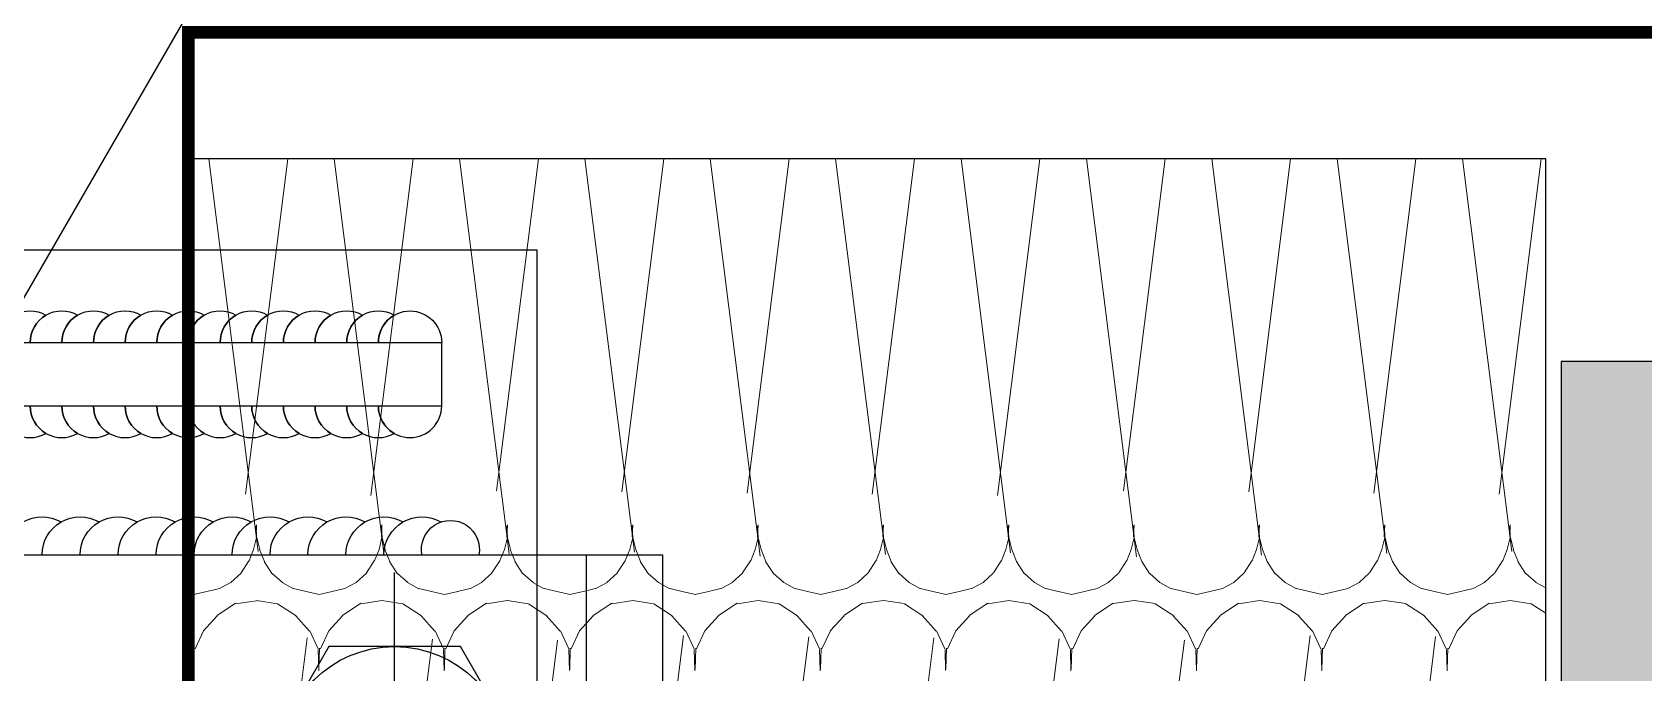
# Model space of a CAD drawing. Header units: millimetres. Extents: x 19684 to 58158, y -7929 to 13062.
# Drawn here: x 54702.6 to 54957.1, y -6611.2 to -6510.1 of the extents above; entities that cross this region are included whole.
import ezdxf

# ---------------------------------------------------------------- set-up
doc = ezdxf.new("R2010")
doc.units = ezdxf.units.MM
doc.linetypes.add('ACAD_ISO04W100', pattern=[30, 24, -3, 0, -3])
doc.linetypes.add('DASHED', pattern=[0.75, 0.5, -0.25])
for name, color, linetype in [('3', 3, 'Continuous'), ('Alum', 4, 'Continuous'), ('DIM', 8, 'Continuous'), ('F-axis', 1, 'ACAD_ISO04W100'), ('F-Bolt', 32, 'Continuous'), ('F-dashed line', 8, 'DASHED'), ('F-steel', 3, 'Continuous'), ('F_CONC', 7, 'Continuous'), ('F_MISC', 8, 'Continuous'), ('INSUL', 173, 'Continuous')]:
    doc.layers.add(name, color=color, linetype=linetype)
pattern_1 = [(171.78891, (53.30000799999998, 199.0476189999999), (-673.201724156126, 100.0000024861342), [3.334188999999999, -696.8453999999997]), (146.908661, (56.22287299999998, 197.1428569999999), (-158.400404383208, 100.0000013838884), [3.488732999999999, -729.1451199999998]), (132.32733, (58.39144999999998, 194.761905), (-178.2004572863524, 199.9999991336095), [3.220505999999999, -673.0857999999997]), (114.796992, (59.71145299999998, 191.9047619999999), (-39.60010136608866, 99.99999941106624), [3.147327999999999, -327.32212]), (91.62022409999996, (59.80573899999999, 188.571429), (-19.80005000361191, 599.9999997105076), [3.334667, -696.9452999999999]), (82.82482490000001, (50.09428599999998, 111.428571), (138.6003494418545, 1099.99999703413), [77.75173799999997, -16250.113]), (97.17517500000001, (69.70576499999997, 111.428571), (-138.600352482837, 1099.999996651516), [77.75173799999997, -16250.113]), (88.37977579999999, (59.99431099999998, 188.571429), (19.80004305400807, 599.9999999021458), [3.334667, -696.9452999999999]), (65.203007, (60.08859699999998, 191.9047619999999), (39.60010129581893, 99.99999955872293), [3.147327999999999, -327.32212]), (47.67266910000001, (61.40860099999998, 194.761905), (178.2004567313951, 199.9999997012696), [3.220505999999999, -673.0857999999998]), (33.09133830000001, (63.57717799999998, 197.1428569999999), (158.4004028750618, 100.0000036376688), [3.488732999999999, -729.1451199999998]), (8.211089519999998, (66.50004199999998, 199.0476189999999), (673.2017245654225, 99.99999981557863), [3.334188999999999, -696.8453999999997]), (87.16616460000002, (49.99999999999999, 109.52381), (19.80004178584671, 300.0000003017781), [1.907093999999999, -398.5826499999998]), (103.901385, (50.47142999999998, 107.619048), (-79.2002026466053, 299.999999628344), [1.962234, -410.1069899999999]), (111.603615, (51.22571699999999, 105.714286), (-19.80005052895802, 99.99999996627344), [2.048674999999999, -105.5067399999999]), (122.761347, (52.45143499999999, 103.809524), (-59.40015357165493, 99.99999895630114), [2.265060999999999, -473.3977299999999]), (138.290552, (54.05429599999999, 102.380952), (-118.8003028617563, 100.0000020556397), [2.147087, -448.74108]), (152.003514, (55.84572899999998, 101.428571), (-178.2004575064848, 99.99999862560195), [2.028856999999999, -424.03119]), (166.477202, (57.82573399999998, 100.952381), (-396.0010138359245, 100.0000032088846), [2.036461999999999, -425.6205499999999]), (167.070755, (59.90002499999999, 100.47619), (-415.8010658158153, 99.99999981188664), [2.128248, -444.8038799999999]), (12.9292444, (59.90002499999999, 100.47619), (415.8010659680222, 99.99999935621646), [2.128248, -444.8038799999999]), (13.5227975, (61.97431599999998, 100.952381), (396.0010147085891, 99.99999975312379), [2.036461999999999, -425.6205499999998]), (27.9964853, (63.95432099999999, 101.428571), (198.0005052749504, 100.0000036439554), [2.028856999999999, -424.03119]), (41.709447, (65.74575499999997, 102.380952), (118.8003019456718, 100.0000029682972), [2.147086999999999, -448.7410799999997]), (57.23865219999999, (67.34861599999998, 103.809524), (198.0005044485323, 300.0000016678518), [2.265060999999999, -473.3977299999999]), (68.396384, (68.57433299999998, 105.714286), (19.80005041478078, 100.0000003570638), [2.048674999999999, -105.50674]), (76.098615, (69.32862099999998, 107.619048), (19.80005075413857, 99.99999951570955), [1.962233999999999, -410.1069899999998]), (92.83383529999998, (69.80005099999998, 109.52381), (-19.80005025124201, 299.9999998913793), [1.907094, -398.5826499999999])]

# ---------------------------------------------------------------- blocks, each defined once
blk = doc.blocks.new('*U67')
at = {"layer": 'INSUL', "lineweight": 0}
h = blk.add_hatch(dxfattribs=at)
h.set_pattern_fill('岩棉', color=256, scale=99.99999999999997, style=0, pattern_type=2)
h.set_pattern_definition(pattern_1)
h.paths.add_polyline_path([(0, 0), (538.8183638943754, 0), (538.8183638943754, 99.99999999999997), (0, 99.99999999999997)])
at = {"layer": 'INSUL'}
blk.add_lwpolyline([(0, 0), (538.8183638943754, 0), (538.8183638943754, 99.99999999999997), (0, 99.99999999999997)], close=True, dxfattribs=at)
blk = doc.blocks.new('*U54')
at = {"layer": 'INSUL', "lineweight": 0}
h = blk.add_hatch(dxfattribs=at)
h.set_pattern_fill('岩棉', color=256, scale=99.99999999999997, style=0, pattern_type=2)
h.set_pattern_definition(pattern_1)
h.paths.add_polyline_path([(0, 0), (214.6384339713603, 0), (214.6384339713603, 99.99999999999997), (0, 99.99999999999997)])
at = {"layer": 'INSUL'}
blk.add_lwpolyline([(0, 0), (214.6384339713603, 0), (214.6384339713603, 99.99999999999997), (0, 99.99999999999997)], close=True, dxfattribs=at)
blk = doc.blocks.new('A$C55E55A5F')
at = {"layer": 'Alum', "color": 8}
for p, q in [((0, -29.68691716849571), (0, 29.68691716850299)), ((-29.68691716849571, 0), (29.68691716849571, 0))]:
    blk.add_line(p, q, dxfattribs=at)
at = {"layer": 'F-Bolt', "ltscale": 250}
blk.add_lwpolyline([(20.78460969083244, 0), (10.39230484541622, 18), (-10.39230484541622, 18), (-20.78460969083244, 0), (-10.39230484541622, -18), (10.39230484541622, -18)], close=True, dxfattribs=at)
for radius in [18, 12]:
    blk.add_circle((0, 0), radius, dxfattribs=at)
blk = doc.blocks.new('A$C66E13F4D')
at = {"layer": '3', "color": 8, "linetype": 'Continuous', "elevation": -3.218665893416762e-09}
for points in [[(-175.6604358922414, 84.45895546491738, -0.5773502691896255), (-171.4428979511213, 92.02284161655189, 0.2679491924311226), (-171.3681610687854, 87.0234002079269, -0.5773502691896255), (-167.1506231276871, 94.58728635959051, 0.2679491924311226), (-167.0758862453513, 89.58784495096552, -0.5773502691896255), (-162.8583483042312, 97.15173110260002, 0.2679491924311226), (-162.7836114219099, 92.1522896939714, -0.5773502691896255), (-158.5660734807752, 99.71617584560954, 0.2679491924311226), (-158.4913365984467, 94.71673443699183, -0.5773502691896255), (-154.2737986573411, 102.2806205886518, 0.2679491924311226), (-154.1990617750125, 97.28117918003045, -0.5773502691896255), (-149.9815238338997, 104.8450653316686, 0.2679491924311226), (-149.9067869515857, 99.84562392304724, -0.5773502691896255), (-145.689249010451, 107.4095100746708, 0.2679491924311226), (-145.6145121281224, 102.4100686660495, -0.5773502691896255), (-141.3969741870096, 109.973954817724, 0.2679491924311226), (-141.322237304681, 104.9745134090881, -0.5773502691896255), (-137.1046993635609, 112.5383995607372, 0.2679491924311226), (-137.0299624812251, 107.5389581521122, -0.5773502691896255), (-132.812424540105, 115.102844303743, 0.2679491924311226), (-132.7376876577764, 110.103402895129, -0.5773502691896255), (-128.5201497166709, 117.6672890467889, 0.2679491924311226), (-128.4454128343423, 112.6678476381676, -0.5773502691896255), (-124.2278748932149, 120.2317337897985, 0.2679491924311226), (-124.153138010879, 115.2322923811698, -0.9999999999999999), (-115.5685883640035, 120.3611818672289, -0.9999999999999999)], [(-170.5315464062151, 75.87440581801638, 0.5773502691896255), (-161.87225987696, 76.00385389538496, -0.2679491924311226), (-166.2392715827518, 78.43885056103318, 0.5773502691896255), (-157.5799850535259, 78.56829863843086, -0.2679491924311226), (-161.9469967593177, 81.00329530406452, 0.5773502691896255), (-153.2877102300845, 81.13274338145129, -0.2679491924311226), (-157.6547219358399, 83.56774004709223, 0.5773502691896255), (-148.9954354066358, 83.69718812446808, -0.2679491924311226), (-153.3624471124058, 86.13218479009447, 0.5773502691896255), (-144.7031605831799, 86.26163286751034, -0.2679491924311226), (-149.0701722889789, 88.696629533144, 0.5773502691896255), (-140.4108857597384, 88.82607761050531, -0.2679491924311226), (-144.7778974655303, 91.26107427616444, 0.5773502691896255), (-136.118610936297, 91.39052235352938, -0.2679491924311226), (-140.4856226420889, 93.8255190191594, 0.5773502691896255), (-131.8263361128484, 93.95496709656072, -0.2679491924311226), (-136.1933478186547, 96.3899637622053, 0.5773502691896255), (-127.5340612893924, 96.51941183957024, -0.2679491924311226), (-131.9010729951988, 98.95440850521118, 0.5773502691896255), (-123.241786465951, 99.08385658258703, -0.2679491924311226), (-127.6087981717355, 101.5188532482098, 0.5773502691896255), (-118.9495116425023, 101.6483013256366, -0.2679491924311226), (-123.3165233483087, 104.0832979912593, 0.5773502691896255), (-114.6572368190682, 104.2127460686461, -0.2679491924311226), (-119.0242485248455, 106.6477427342834, 0.9999999999999999), (-110.4396988779627, 111.7766322203424, 0.9999999999999999)]]:
    blk.add_lwpolyline(points, format="xyb", dxfattribs=at)
at = {"layer": '3', "color": 8, "linetype": 'Continuous', "extrusion": (0, 0, -0.9999999999999999)}
for centre, major_axis, ratio, start_param, end_param in [((-97.62797469466022, 93.04039641124473, 1.210589791941325e-08), (-4.443662155199908, 1.119761872213867), 1, 5.307661540435508, 8.82950540071856), ((-101.0468471769636, 89.98895233508301, 1.210589791941325e-08), (1.466112439927514, 5.818119482576373), 0.9999999999987459, 3.926990816987868, 6.021385919385414), ((-106.1975769650962, 86.91161864345122, 1.210589791941325e-08), (1.466112439927514, 5.818119482576373), 0.9999999999987459, 3.926990816987868, 6.021385919385414), ((-111.3483067532288, 83.8342849518267, 1.210589791941325e-08), (1.466112439927514, 5.818119482576373), 0.9999999999987459, 3.926990816987868, 6.021385919385414), ((-116.499036541376, 80.75695126019491, 1.210589791941325e-08), (1.466112439927514, 5.818119482576373), 0.9999999999987459, 3.926990816987868, 6.021385919385414), ((-121.6497663295013, 77.6796175685704, 1.210589791941325e-08), (1.466112439927514, 5.818119482576373), 0.9999999999987459, 3.926990816987868, 6.021385919385414), ((-126.8004961176339, 74.60228387694588, 1.210589791941325e-08), (1.466112439927514, 5.818119482576373), 0.9999999999987459, 3.926990816987868, 6.021385919385414), ((-131.9512259057883, 71.52495018531408, 1.210589791941325e-08), (1.466112439927514, 5.818119482576373), 0.9999999999987459, 3.926990816987868, 6.021385919385414), ((-137.1019556939136, 68.44761649368229, 1.210589791941325e-08), (1.466112439927514, 5.818119482576373), 0.9999999999987459, 3.926990816987868, 6.021385919385414), ((-142.2526854820317, 65.3702828020796, 1.210589791941325e-08), (1.466112439927514, 5.818119482576373), 0.9999999999987459, 3.926990816987868, 6.021385919385414), ((-147.4034152701643, 62.29294911045145, 1.210589791941325e-08), (1.466112439927514, 5.818119482576373), 0.9999999999987459, 3.926990816987868, 6.021385919385414), ((-152.5541450583041, 59.21561541882329, 1.210589791941325e-08), (1.466112439927514, 5.818119482576373), 0.9999999999987459, 3.926990816987868, 6.021385919385414)]:
    blk.add_ellipse(centre, major_axis=major_axis, ratio=ratio, start_param=start_param, end_param=end_param, dxfattribs=at)
at = {"layer": 'F-steel'}
for p, q in [((-225.450823844214, 54.71139644586219, -7.160134014668204e-08), (-115.5685883640035, 120.3611818672289, -3.218665893434762e-09)), ((-110.4396988779627, 111.7766322203424, -3.218665893407657e-09), (-115.5685883640035, 120.3611818672289, -3.218665893245026e-09)), ((-220.3219343581732, 46.12684679894664, -7.160134014668204e-08), (-110.4396988779627, 111.7766322203424, -3.218665893461867e-09))]:
    blk.add_line(p, q, dxfattribs=at)
at = {"layer": 'F-steel', "elevation": -3.218665893416762e-09}
blk.add_lwpolyline([(-243.2691669458291, 61.13821778543934), (-110.1854648768058, 140.6498487136378), (44.05263067563646, -117.5082949377793), (-89.03106846490846, -197.0199307675175)], close=True, dxfattribs=at)
at = {"layer": 'F-steel', "elevation": 1.248620025393287e-07}
blk.add_lwpolyline([(-144.246064712308, 8.264925307055819), (-168.8647319242082, 49.47075972702442), (-68.42550105558621, 109.4787667137462), (-54.32797323852719, 85.88283473420597)], dxfattribs=at)
at = {"layer": 'F-steel'}
blk.add_lwpolyline([(-64.62949027788272, 79.72813301928545), (-78.72701809491991, 103.3240649988547)], dxfattribs=at)
at = {"layer": 'DIM', "rotation": 30.85645348049217}
blk.add_blockref('A$C55E55A5F', (-88.09905397351395, 59.89742635173388), dxfattribs=at)

msp = doc.modelspace()

# ---------------------------------------------------------------- linework, layer by layer
at = {"layer": 'F-axis', "linetype": 'ACAD_ISO04W100', "ltscale": 10}
msp.add_line((56610.18971147247, -3247.698708507145, -6.574803716489902e-07), (53930.09893302967, -7886.759867369198, -6.574803716489902e-07), dxfattribs=at)
at = {"layer": 'F-dashed line'}
for p, q in [((54727.24378297801, -6510.069009133533, -6.574623674084103e-07), (54727.24378353907, -7808.897624687786, -6.574623674084103e-07)), ((54727.24378298079, -6516.331093354679, -6.574623674084103e-07), (54727.24378350738, -7735.321163244954, -6.574623674084103e-07))]:
    msp.add_line(p, q, dxfattribs=at)
at = {"layer": 'F_CONC', "const_width": 2, "elevation": -6.574803716489902e-07}
msp.add_lwpolyline([(54727.24378353907, -7808.897624687786), (54727.24378304029, -6510.069009133531), (55477.60651360292, -6510.069008845368), (55477.60651310414, -5211.240393291113), (56227.96924366677, -5211.24039300295), (56227.96924310848, -3918.673861669844), (55084.7813994771, -3258.228333399224), (52939.91801097649, -6970.846024073046), (54727.24378353907, -7808.897624687786)], dxfattribs=at)

# ---------------------------------------------------------------- block references
at = {"rotation": 329.1435465195079}
msp.add_blockref('A$C66E13F4D', (54804.72229089125, -6721.673283949346, -6.574623674084103e-07), dxfattribs=at)
at = {"layer": 'F_MISC', "ltscale": 18000, "extrusion": (3.424519057719943e-12, -4.369444786368914e-07, 0.9999999999999046), "rotation": 0.0004432399847241476}
for name, p in [('*U54', (54726.97231076262, -6630.069781302025, 0.002896502339533534)), ('*U67', (54944.0618244403, -6662.072488865148, 0.003164971981131009))]:
    msp.add_blockref(name, p, dxfattribs=at)

doc.saveas('drawing.dxf')
